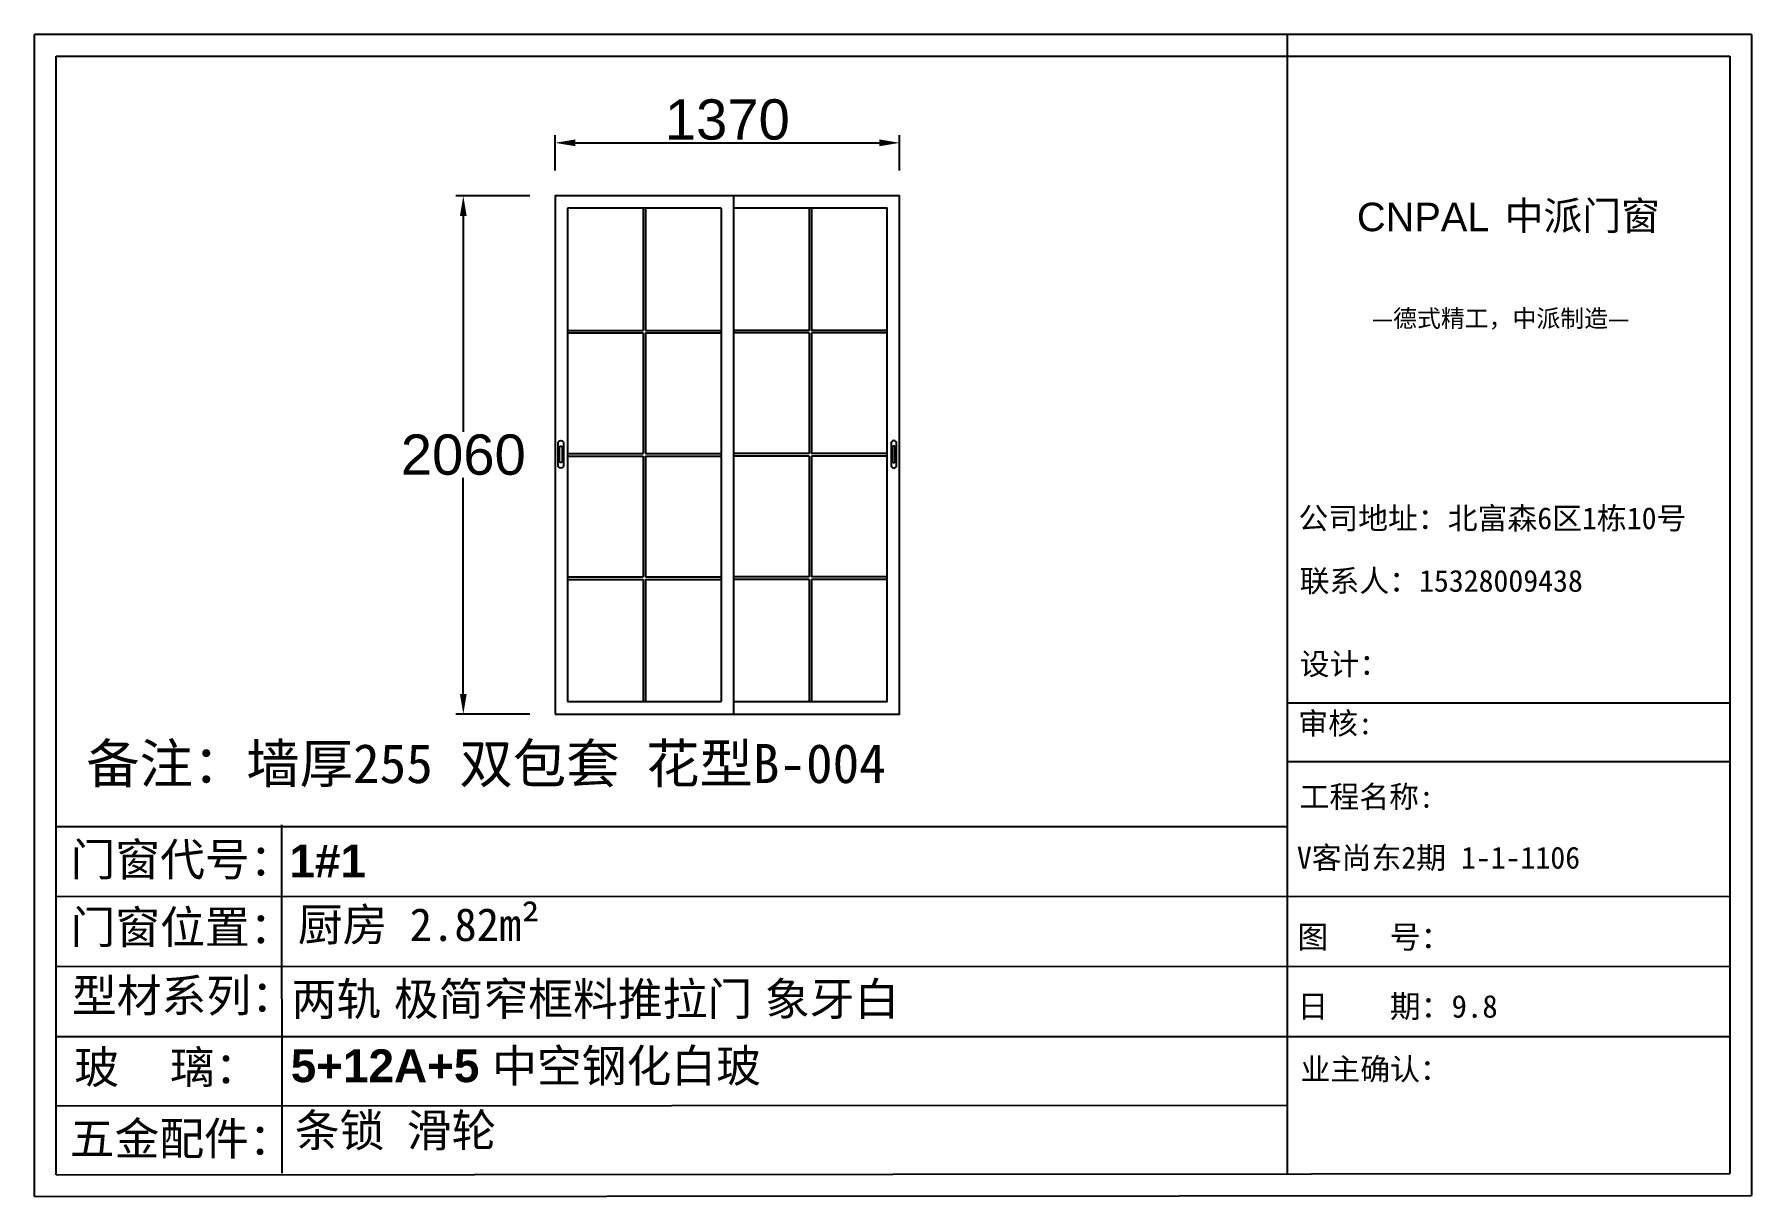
# Model space of a CAD drawing. Header units: inches. Extents: x -138455 to 599497, y -747149 to 13167.
# Drawn here: x 148040 to 154868, y -19411 to -14792 of the extents above; entities that cross this region are included whole.
import ezdxf

# ---------------------------------------------------------------- set-up
doc = ezdxf.new("R2010")
doc.units = ezdxf.units.IN
doc.header["$MEASUREMENT"] = 0
doc.header["$PDMODE"] = 35
doc.header["$PDSIZE"] = -3
doc.layers.add('0 @ 1', color=7, linetype='Continuous')
doc.styles.add('Annotative', font='arialbd.ttf')
doc.styles.add('MtXpl_', font='')
doc.styles.get("Standard").update_dxf_attribs({"font": 'arial.ttf'})
doc.styles.get('MtXpl_').set_extended_font_data('SimSun')
doc.dimstyles.get("Standard").update_dxf_attribs({"dimtxt": 80, "dimasz": 70, "dimexe": 40, "dimexo": 80, "dimgap": 0, "dimtad": 1, "dimtih": 1, "dimtoh": 1, "dimdec": 0, "dimzin": 0, "dimdsep": 46, "dimtxsty": 'Standard', "dimcen": 0.09, "dimadec": 0, "dimazin": 0, "dimtfac": 1, "dimtdec": 0, "dimtofl": 0, "dimtmove": 0, "dimatfit": 3, "dimfxl": 0, "dimtolj": 1, "dimtzin": 0, "dimarcsym": 0})

# ---------------------------------------------------------------- blocks, each defined once
blk = doc.blocks.new('*D1469')
at = {"color": 0, "lineweight": -2, "transparency": 16777216}
for p, q in [((150110.4, -15333.2), (150110.4, -15193.1)), ((150190.4, -15223.1), (151400.4, -15223.1)), ((151480.4, -15333.2), (151480.4, -15193.1))]:
    blk.add_line(p, q, dxfattribs=at)
at = {"color": 0, "transparency": 16777216}
for points in [[(150190.4, -15209.8), (150190.4, -15236.4), (150110.4, -15223.1)], [(151400.4, -15209.8), (151400.4, -15236.4), (151480.4, -15223.1)]]:
    blk.add_solid(points, dxfattribs=at)
at = {"layer": 'Defpoints', "color": 0, "transparency": 16777216}
for p in [(151480.4, -15223.1), (150110.4, -15433.2), (151480.4, -15433.2)]:
    blk.add_point(p, dxfattribs=at)
at = {"color": 0, "transparency": 16777216, "insert": (150795.4, -15131.4), "char_height": 160, "attachment_point": 5}
blk.add_mtext('\\A1;1370', dxfattribs=at)
blk = doc.blocks.new('*D1470')
at = {"color": 0, "lineweight": -2, "transparency": 16777216}
for p, q in [((150010.4, -15433.2), (149715.6, -15433.2)), ((149745.6, -15513.2), (149745.6, -16371.5)), ((149745.6, -17413.2), (149745.6, -16554.9)), ((150010.4, -17493.2), (149715.6, -17493.2))]:
    blk.add_line(p, q, dxfattribs=at)
at = {"color": 0, "transparency": 16777216}
for points in [[(149732.3, -15513.2), (149758.9, -15513.2), (149745.6, -15433.2)], [(149732.3, -17413.2), (149758.9, -17413.2), (149745.6, -17493.2)]]:
    blk.add_solid(points, dxfattribs=at)
at = {"layer": 'Defpoints', "color": 0, "transparency": 16777216}
for p in [(150110.4, -15433.2), (149745.6, -17493.2), (150110.4, -17493.2)]:
    blk.add_point(p, dxfattribs=at)
at = {"color": 0, "transparency": 16777216, "insert": (149745.6, -16463.2), "char_height": 160, "attachment_point": 5}
blk.add_mtext('\\A1;2060', dxfattribs=at)
blk = doc.blocks.new('123z')
at = {"color": 0}
for points in [[(94078.4, 52755), (94078.4, 52755, 0.414214), (94088.4, 52765), (94088.4, 52845, 0.414214), (94078.4, 52855), (94078.4, 52855, 0.414214), (94068.4, 52845), (94068.4, 52765, 0.414214)], [(94078.4, 52775), (94078.4, 52775, 0.414214), (94083.4, 52780), (94083.4, 52830, 0.414214), (94078.4, 52835), (94078.4, 52835, 0.414214), (94073.4, 52830), (94073.4, 52780, 0.414214)]]:
    blk.add_lwpolyline(points, format="xyb", close=True, dxfattribs=at)

msp = doc.modelspace()

# ---------------------------------------------------------------- linework, layer by layer
for p, q in [((154868.5, -14792.1), (148039.9, -14792.1)), ((148039.9, -19410.8), (148039.9, -14792.1)), ((153021, -14792.1), (153021, -19319.1)), ((154868.5, -14792.1), (154868.5, -19405.8)), ((148127, -14878.8), (154781.7, -14878.8)), ((148127, -19323.7), (148127, -14878.8)), ((154781.7, -14878.8), (154781.7, -19318.8)), ((150770.4, -15483.2), (150160.4, -15483.2)), ((150160.4, -15483.2), (150160.4, -17443.2)), ((150460.4, -15483.2), (150460.4, -15968.2)), ((150470.4, -15483.2), (150470.4, -15968.2)), ((150770.4, -15483.2), (150770.4, -17443.2)), ((150820.4, -15433.2), (150820.4, -17493.2)), ((151120.4, -15483.2), (151120.4, -15968.2)), ((151130.4, -15483.2), (151130.4, -15968.2)), ((150160.4, -15968.2), (150460.4, -15968.2)), ((150160.4, -15978.2), (150460.4, -15978.2)), ((150460.4, -15978.2), (150460.4, -16458.2)), ((150470.4, -15968.2), (150770.4, -15968.2)), ((150470.4, -15978.2), (150470.4, -16458.2)), ((150470.4, -15978.2), (150770.4, -15978.2)), ((151120.4, -15968.2), (150820.4, -15968.2)), ((151120.4, -15978.2), (150820.4, -15978.2)), ((151120.4, -15978.2), (151120.4, -16458.2)), ((151430.4, -15968.2), (151130.4, -15968.2)), ((151130.4, -15978.2), (151130.4, -16458.2)), ((151430.4, -15978.2), (151130.4, -15978.2)), ((150160.4, -16458.2), (150460.4, -16458.2)), ((150160.4, -16468.2), (150460.4, -16468.2)), ((150460.4, -16468.2), (150460.4, -16948.2)), ((150470.4, -16458.2), (150770.4, -16458.2)), ((150470.4, -16468.2), (150470.4, -16948.2)), ((150470.4, -16468.2), (150770.4, -16468.2)), ((151120.4, -16458.2), (150820.4, -16458.2)), ((151120.4, -16468.2), (150820.4, -16468.2)), ((151120.4, -16468.2), (151120.4, -16948.2)), ((151430.4, -16458.2), (151130.4, -16458.2)), ((151130.4, -16468.2), (151130.4, -16948.2)), ((151430.4, -16468.2), (151130.4, -16468.2)), ((150160.4, -16948.2), (150460.4, -16948.2)), ((150160.4, -16958.2), (150460.4, -16958.2)), ((150460.4, -16958.2), (150460.4, -17443.2)), ((150470.4, -16948.2), (150770.4, -16948.2)), ((150470.4, -16958.2), (150470.4, -17443.2)), ((150470.4, -16958.2), (150770.4, -16958.2)), ((151120.4, -16948.2), (150820.4, -16948.2)), ((151120.4, -16958.2), (150820.4, -16958.2)), ((151120.4, -16958.2), (151120.4, -17443.2)), ((151430.4, -16948.2), (151130.4, -16948.2)), ((151130.4, -16958.2), (151130.4, -17443.2)), ((151430.4, -16958.2), (151130.4, -16958.2)), ((150160.4, -17443.2), (150770.4, -17443.2)), ((153021, -17448.8), (154781.7, -17448.8)), ((153021, -17682), (154781.7, -17682)), ((148126.1, -17940.5), (153021, -17940.5)), ((149023, -17933.7), (149023.4, -19317.4)), ((148126.3, -18218.3), (154781.7, -18216.4)), ((148126.4, -18496.2), (154781.7, -18494.3)), ((148126.6, -18774.2), (154781.7, -18774.2)), ((148126.8, -19050), (153021, -19047.5)), ((148127, -19323.7), (154781.7, -19318.8)), ((148039.9, -19410.8), (154868.5, -19405.8))]:
    msp.add_line(p, q)
msp.add_lwpolyline([(150110.4, -17493.2), (151480.4, -17493.2), (151480.4, -15433.2), (150110.4, -15433.2)], close=True)
msp.add_lwpolyline([(150820.4, -17443.2), (151430.4, -17443.2), (151430.4, -15483.2), (150820.4, -15483.2)])

# ---------------------------------------------------------------- block references
at = {"yscale": 1.095252602183295, "zscale": 1.095252602183295}
for p, xscale in [((253173.1, -74295.8), -1.095252602183295), ((48417.8, -74295.8), 1.095252602183295)]:
    msp.add_blockref('123z', p, dxfattribs=dict(at, xscale=xscale))

# ---------------------------------------------------------------- texts
msp.add_text('CNPAL', height=113.14).set_placement((153298.9, -15574.2))
at = {"style": 'MtXpl_'}
for s, height, p in [('中派门窗', 113.14, (153886.3, -15569.5)), ('—德式精工，中派制造—', 69.624, (153358.1, -15955.6)), ('公司地址：北富森6区1栋10号', 87.03, (153066.3, -16758.4)), ('联系人：15328009438', 87.03, (153071.1, -17007.2)), ('设计：', 87.03, (153071.2, -17337.5)), ('审核:', 87.03, (153065.6, -17573.4)), ('工程名称:', 87.03, (153070.8, -17864.9)), ('V客尚东2期 1-1-1106', 87.03, (153060.2, -18107.3)), ('图    号：', 89.93, (153062.2, -18424)), ('日    期：9.8', 89.93, (153062.5, -18699.5)), ('业主确认：', 87.03, (153074.6, -18947.6))]:
    msp.add_text(s, height=height, dxfattribs=at).set_placement(p)
at = {"layer": '0 @ 1', "style": 'Annotative'}
for s, height, p in [('门窗代号：', 130.54, (148184, -18136)), ('1#1', 130.54, (149054, -18142.3)), ('门窗位置：', 130.54, (148184, -18405)), ('型材系列：', 130.54, (148189.5, -18676.6)), ('两轨 极简窄框料推拉门 象牙白', 130.545, (149062.8, -18690.6)), ('玻    璃：', 130.54, (148198.7, -18961.5)), ('5+12A+5 中空钢化白玻 ', 130.545, (149059.4, -18955.9)), ('五金配件：', 130.54, (148180.8, -19245.3))]:
    msp.add_text(s, height=height, dxfattribs=at).set_placement(p)
at = {"layer": '0 @ 1', "attachment_point": 1, "style": 'Annotative'}
for s, width, insert, char_height in [('{\\fSimSun|b1|i0|c134|p2;备注：墙厚255 双包套 花型B-004}', 4037.398, (148246.2, -17611.8), 155.534), ('{\\fSimSun|b1|i0|c134|p2;厨房 2.82m²}', 4396.385, (149087.5, -18264.3), 130.545), ('{\\fSimSun|b1|i0|c134|p2;条锁 滑轮 }', 7563.173, (149075.7, -19082), 130.545)]:
    msp.add_mtext_dynamic_manual_height_columns(s, width=width, gutter_width=903.5, heights=[0], dxfattribs=dict(at, insert=insert, char_height=char_height))

# ---------------------------------------------------------------- dimensions: what is measured, and where the dimension line sits
dim = msp.add_linear_dim(base=(151480.4, -15223.1), p1=(150110.4, -15433.2), p2=(151480.4, -15433.2), dimstyle='Standard', override={"dimtxt": 160, "dimasz": 80, "dimexe": 30, "dimexo": 100, "dimgap": 10})
dim.commit()
dim.dimension.update_dxf_attribs({"geometry": '*D1469', "text_midpoint": (150795.4, -15131.4)})
dim = msp.add_linear_dim(base=(149745.6, -17493.2), p1=(150110.4, -15433.2), p2=(150110.4, -17493.2), angle=90, dimstyle='Standard', override={"dimtxt": 160, "dimasz": 80, "dimexe": 30, "dimexo": 100, "dimgap": 10})
dim.commit()
dim.dimension.update_dxf_attribs({"geometry": '*D1470', "text_midpoint": (149745.6, -16463.2)})

doc.saveas('drawing.dxf')
